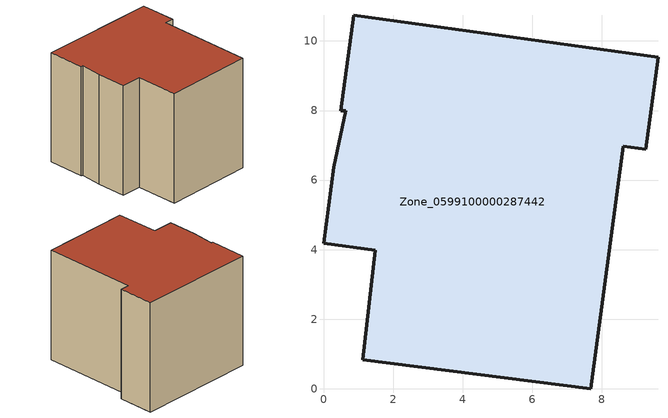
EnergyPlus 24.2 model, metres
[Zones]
Zone_0599100000287442
 floor ground (C_G): 9.62,9.53 9.27,6.89 8.62,6.98 7.69,0 1.13,0.84 1.49,3.98 0,4.18 0.29,6.37 0.64,7.99 0.5,7.99 0.86,10.74 z0
 wall outside (C_F): 7.69,0 8.62,6.98 9.27,6.89 9.62,9.53 0.86,10.74 0.5,7.99 0.64,7.99 0.29,6.37 0,4.18 1.49,3.98 1.13,0.84 7.69,0 z0:8.27
 roof outside (C_R): 0.5,7.99 0.64,7.99 0.29,6.37 0,4.18 1.49,3.98 1.13,0.84 7.69,0 8.62,6.98 9.27,6.89 9.62,9.53 0.86,10.74 z8.27
[BUILDING]
Pand.0599100000287442: North Axis=0; Terrain=City; Loads Convergence Tolerance Value=0.04; Temperature Convergence Tolerance Value=0.4; Solar Distribution=FullExterior; Maximum Number of Warmup Days=25; Minimum Number of Warmup Days=1
[Site:Location]
Rotterdam.The.Hague.AP_ZH_NLD Design_Conditions: Latitude=51.96; Longitude=4.45; Time Zone=1; Elevation=-4.5
[SITE:GROUNDTEMPERATURE:BUILDINGSURFACE]
18, 18, 18, 18, 18, 18, 18, 18, 18, 18, 18, 18
[MATERIAL] Thermal Absorptance=0.9; Solar Absorptance=0.7; Visible Absorptance=0.7
Name | Roughness | Thickness | Conductivity | Density | Specific Heat
G.TC.1946-1964 | MediumSmooth | 0.15 | 1 | 540 | 1210
F.TC.1946-1964 | Rough | 0.3 | 0.857143 | 1920 | 840
R.TC.1946-1964 | MediumRough | 0.2 | 0.235294 | 1500 | 1000
[CONSTRUCTION]
C_G: G.TC.1946-1964
C_F: F.TC.1946-1964
C_R: R.TC.1946-1964
[ZONE]
Zone_0599100000287442: Type=1; Multiplier=1; Ceiling Height=Autocalculate; Volume=Autocalculate; Floor Area=autocalculate; Part of Total Floor Area=Yes
[ZONEINFILTRATION:DESIGNFLOWRATE]
Infil_Zone_0599100000287442: Zone or ZoneList or Space or SpaceList=Zone_0599100000287442; Schedule=AlwaysOn; Design Flow Rate Calculation Method=Flow/Area; Flow Rate per Floor Area=0.003; Constant Term Coefficient=1; Temperature Term Coefficient=0; Velocity Term Coefficient=0; Velocity Squared Term Coefficient=0
[HVACTEMPLATE:ZONE:IDEALLOADSAIRSYSTEM]
Zone_0599100000287442: Maximum Heating Supply Air Temperature=50; Minimum Cooling Supply Air Temperature=13; Maximum Heating Supply Air Humidity Ratio=0.0156; Minimum Cooling Supply Air Humidity Ratio=0.0077; Heating Limit=NoLimit; Cooling Limit=NoLimit; Dehumidification Control Type=ConstantSensibleHeatRatio; Cooling Sensible Heat Ratio=0.7; Dehumidification Setpoint=60; Humidification Control Type=None; Humidification Setpoint=30; Outdoor Air Method=None; Outdoor Air Flow Rate per Person=0.00944; Outdoor Air Flow Rate per Zone Floor Area=0; Outdoor Air Flow Rate per Zone=0; Demand Controlled Ventilation Type=None; Outdoor Air Economizer Type=NoEconomizer; Heat Recovery Type=None; Sensible Heat Recovery Effectiveness=0.7; Latent Heat Recovery Effectiveness=0.65
[ZONECONTROL:THERMOSTAT]
ThermostatControl_Zone_0599100000287442: Zone or ZoneList=Zone_0599100000287442; Control Type Schedule=DualSetpointControlType; Control 1=Thermostat_Zone_0599100000287442; Temperature Difference Between Cutout And Setpoint=0
[THERMOSTATSETPOINT:DUALSETPOINT]
Thermostat_Zone_0599100000287442: Heating Setpoint Temperature Schedule=HeatingSetpoint_Zone_0599100000287442; Cooling Setpoint Temperature Schedule=CoolingSetpoint_Zone_0599100000287442
[SCHEDULE:COMPACT]
HeatingSetpoint_Zone_0599100000287442: Through: 12/31, For: AllDays, Until: 24:00, 21
CoolingSetpoint_Zone_0599100000287442: Through: 12/31, For: AllDays, Until: 24:00, 24
DualSetpointControlType: Through: 12/31, For: AllDays, Until: 24:00, 4
AlwaysOn: Through: 12/31, For: AllDays, Until: 24:00, 1
